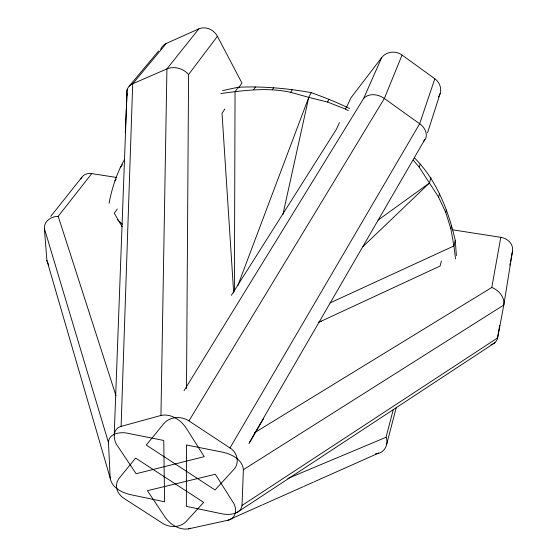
<?xml version="1.0" encoding="UTF-8"?>
<svg xmlns="http://www.w3.org/2000/svg" width="557" height="557" viewBox="0 0 557 557"><rect width="100%" height="100%" fill="white"/><g stroke="black" fill="none" stroke-linecap="round" stroke-linejoin="round"><path stroke-width="0.84" d="M234.406 291.207L235.047 91.856L238.069 87.247C262.584 86.14 287.14 88.278 311.259 92.643C324.251 97.371 337.152 102.418 349.573 108.511M186.504 388.64L188.572 74.554L217.39 36.296A14.378 12.741 45.2 0 0 198.793 28.908L166.383 43.39A14.204 12.338 44.9 0 0 160.681 49.378M160.945 415.452C170.985 413.308 180.941 420.027 186.247 428.159L204.238 456.663L136.11 473.735L117.833 446.331C113.043 440.496 112.124 428.667 121.099 426.397L160.945 415.452L166.926 68.887L198.793 28.908M243.381 469.704C242.643 459.567 231.58 454.129 222.758 452.207L186.435 444.973L186.372 506.355L221.275 513.665C228.53 515.336 240.742 514.745 242.03 505.443L243.381 469.704L503.8 305.027C504.962 297.222 498.738 290.1 491.789 287.461L254.521 432.754M121.099 426.397L132.705 83.766L166.383 43.39M114.206 435.205L126.954 93.806C125.973 89.573 128.778 85.27 132.705 83.766L166.926 68.887C174.334 65.865 183.49 68.49 188.572 74.554M125.297 132.733L127.142 89.6M375.404 453.809C383.759 453.878 389.259 444.709 386.036 437.28L393.235 409.785M499.671 325.573L497.185 339.561L495.222 342.478L492.096 344.4M452.486 229.797L500.799 237.331A13.911 11.794 6.1 0 1 512.489 251.2L503.8 305.027L497.673 337.869L242.03 505.443M491.789 287.461L500.799 237.331M509.885 265.216L510.254 263.224M510.623 261.233L510.873 259.903M510.992 259.235L512.489 251.2M109.081 203.291C111.95 187.994 116.831 172.928 124.629 159.406M282.879 214.612L308.752 97.364L311.259 92.643M414.394 157.812C436.604 179.967 448.281 210.281 455.271 240.346L453.927 245.957L455.529 258.88M329.988 302.945L453.927 245.957L450.85 228.76L451.65 225.55M441.353 261.024L440.1 266.037L318.848 322.301M396.354 407.237L386.746 443.992M450.85 228.76L445.739 212.433L446.359 210.038M445.739 212.433L438.589 197.136L439.452 194.017M362.99 246.612L429.433 183.016L430.993 177.725M438.589 197.136L419.24 167.225L420.201 164.211M427.525 132.817L440.148 93.465M249.543 442.209L423.745 141.408L424.448 139.243M346.614 107.139L350.91 97.851L381.698 57.573A14.607 13.772 18.4 0 1 402.057 55.059L434.829 78.767L419.651 123.772L229.971 447.974C237.414 452.221 239.976 463.389 233.627 469.69L215.044 489.972L146.282 445.043L163.723 423.738C169.753 416.448 181.338 415.773 188.948 420.911L229.971 447.974M237.762 285.741L308.752 97.364L327.565 102.056L345.479 109.075L348.41 110.69M402.057 55.059L384.337 98.478L188.948 420.911M184.047 390.673L363.644 98.464L381.698 57.573M345.479 109.075L346.461 106.958M339.457 122.61L336.233 129.579L231.364 295.349M327.565 102.056L328.936 99.292M220.795 93.527C243.994 90.443 267.562 87.15 290.747 92.337L292.279 89.628M248.979 443.685L263.719 418.398M272.345 89.754L273.564 87.714M253.72 89.6L255.405 86.92M224.861 108.984L222.027 113.329L233.682 292.912M238.591 88.006L241.905 82.944L217.39 36.296M117.297 209.014L114.276 213.254L122.164 226.734M114.916 180.747L116.114 179.138M120.235 167.539L122.345 164.733M48.738 265.223L46.92 260.676L44.379 228.495C43.85 221.178 51.55 216.248 58.2 216.318L91.745 173.596L116.65 177.474M50.771 216.353L81.942 177.161M129.259 86.077L158.515 51.063M363.644 98.464C369.019 92.692 378.502 94.203 384.337 98.478L419.651 123.772C425.263 127.288 429.12 136.061 423.745 141.408M378.071 220.119L429.433 183.016M237.017 512.454L494.846 342.813M227.897 520.245C236.662 518.839 237.373 507.511 232.624 501.627L215.357 474.272L147.41 490.668L164.969 516.993C170.143 524.443 179.326 530.375 188.677 528.844L227.897 520.245L262.166 504.976M262.918 504.649L303.287 486.658M304.038 486.324L313.459 482.125M314.218 481.791L378.788 453.022M188.677 528.844L190.257 528.161M287.858 478.456L386.036 437.28M491.838 344.498L491.03 344.734M222.549 90.624L238.069 87.247M319.077 321.507L321.668 321.215M290.747 92.337L308.752 97.364M117.2 219.437L122.31 224.144M413.238 160.124L419.24 167.225M127.295 95.115L126.954 93.806M58.2 216.318L116.009 395.735M44.379 228.495L108.462 442.537L110.189 478.101C111.672 487.584 121.865 492.639 130.338 494.616L164.58 501.787L163.751 440.455L128.138 433.367C120.939 431.578 108.615 433.04 108.462 442.537M46.885 260.335L110.189 478.101M455.271 240.346L456.385 255.614M80.939 179.013A12.936 10.367 38.2 0 1 91.745 173.596M434.829 78.767A14.6 13.605 10.8 0 1 438.477 96.995M116.441 485.627C116.357 490.877 119.671 495.66 123.995 498.39L162.567 523.274C169.62 527.869 180.162 527.841 186.17 521.484L203.674 502.379L135.616 458.077L118.578 478.964L116.991 482.195L116.441 485.627"/></g></svg>
